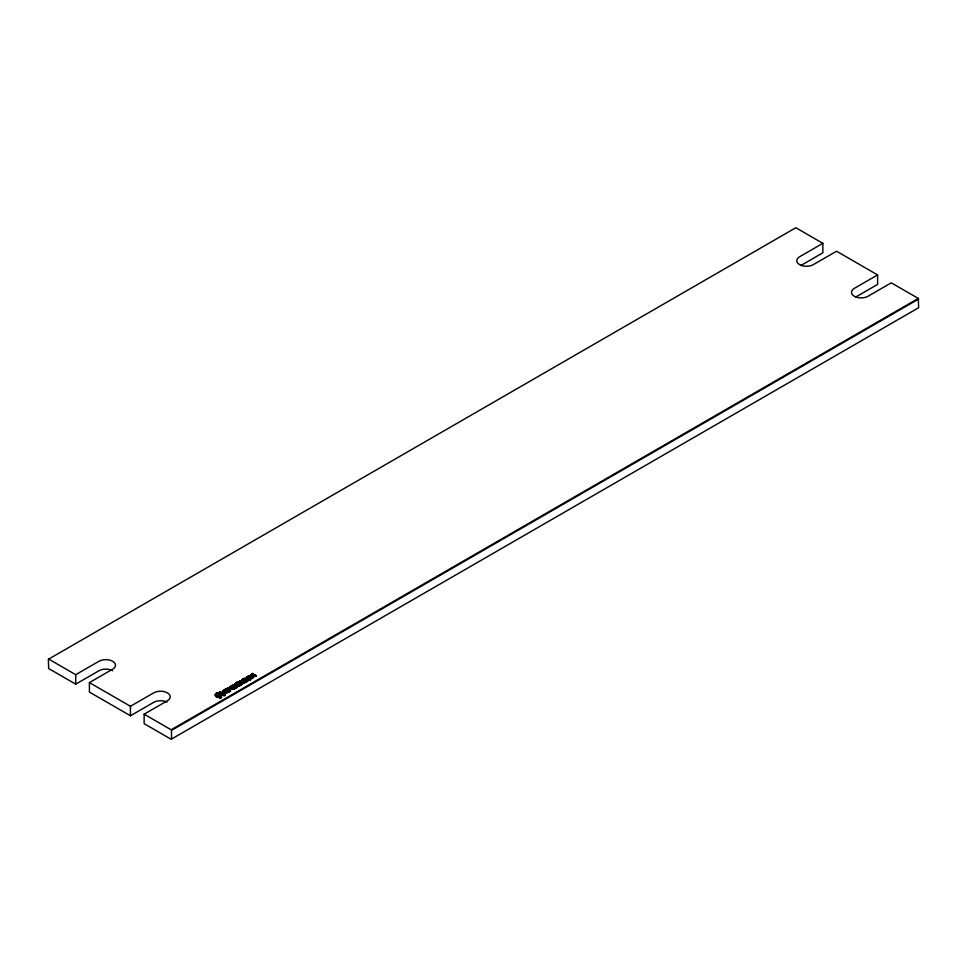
<?xml version="1.0" encoding="UTF-8"?>
<svg xmlns="http://www.w3.org/2000/svg" width="967" height="967" viewBox="0 0 967 967"><rect width="100%" height="100%" fill="white"/><g stroke="black" fill="none" stroke-linecap="round" stroke-linejoin="round"><path stroke-width="1.45" d="M228.853 692.034C221.951 683.742 221.105 698.162 228.853 691.719M245.836 682.231L242.391 679.426L241.677 680.152M252.846 678.085L249.837 675.715L246.464 677.069L250.441 679.692L246.464 677.069M229.505 687.513L231.693 685.603L232.527 686.087L230.75 687.452M250.453 674.978L251.879 676.453L255.022 675.969M250.429 675.474L252.653 673.503L253.475 674.301L251.722 675.728L254.369 674.99L256.11 675.836L253.028 677.226M229.046 690.015L230.533 691.187L229.046 690.329L230.678 688.794L229.505 687.199M215.266 694.741C216.161 695.152 217.793 693.81 216.257 693.363L219.424 692.94L219.594 691.925L224.259 693.363C222.724 693.81 224.356 695.152 225.263 694.741M215.266 695.188C216.161 694.789 217.793 696.131 216.257 696.578L219.424 697.002L219.594 698.017L220.923 698.017L221.092 697.002M216.487 694.644L216.995 693.605L216.257 693.037L219.424 692.94M223.957 695.817L225.263 695.188M230.75 687.126L231.246 687.96L233.24 686.812L234.074 687.295L233.24 686.497L230.787 687.356L232.527 686.087M242.391 679.426L245.775 681.88L244.458 683.234M246.464 677.383C247.6 674.954 253.559 676.163 252.411 678.556M222.748 691.2L225.384 689.846L228.853 691.864M239.574 682.775L238.595 683.754L240.541 683.282L241.194 683.983L239.852 684.878L237.483 683.512L239.852 684.551L241.194 683.669M236.818 687.247L236.093 687.658L232.612 685.373L233.929 684.914L237.906 686.038L234.8 684.128L235.513 683.391L238.946 685.446L237.906 686.461L233.7 685.325L236.818 687.247L236.093 687.972C224.356 681.469 245.183 688.516 234.8 683.814M256.037 676.368C256.871 672.452 248.108 677.516 253.475 673.987M230.654 689.241L229.046 690.329M228.78 691.876L225.915 693.025L222.748 691.054M250.538 675.135L252.653 673.503M242.221 683.681C240.71 681.505 231.004 680.502 239.937 685.748L242.27 684.346M240.142 683.258L238.837 682.037L235.96 683.451M227.62 691.683L225.468 690.523L223.945 691.296L226.145 692.396L227.656 691.623L226.145 692.71L223.909 691.103L225.468 690.208L227.692 691.816M251.65 677.674L250.32 678.471L248.011 677.142L250.32 678.786C253.838 677.988 249.184 675.014 248.011 677.142M219.424 697.002L217.2 697.437L216.257 696.893L216.995 696.01M223.522 693.931L224.259 693.037L223.329 692.505L221.092 692.94M254.962 675.764L253.028 676.912M254.805 676.199C255.228 673.914 251.396 677.77 250.477 675.329M48.688 659.083L75.716 674.688L98.985 661.259A9.67 5.584 0 0 1 112.668 661.259A9.67 5.584 0 0 1 112.668 669.164L89.399 682.593L89.399 692.07L130.448 715.773L153.717 702.344A9.67 5.584 0 0 1 166.94 702.09M800.894 265.49L822.857 252.81L822.857 243.333L799.6 256.763A9.67 5.584 0 0 0 799.6 264.656A9.67 5.584 0 0 0 813.283 264.656L836.552 251.227L877.601 274.93L877.601 284.407L855.626 297.099M822.857 243.333L795.841 227.728L48.35 659.289L48.688 668.572L75.716 684.165L98.985 670.735A9.67 5.584 0 0 1 112.668 670.735M89.399 682.593L130.448 706.285L153.717 692.856A9.67 5.584 0 0 1 167.4 692.856A9.67 5.584 0 0 1 167.4 700.761L144.143 714.19L144.143 723.667L171.159 739.272L918.65 307.711L918.312 298.428L891.284 282.835L868.015 296.265A9.67 5.584 0 0 1 854.332 296.265A9.67 5.584 0 0 1 854.332 288.359L877.601 274.93M230.533 691.187L229.82 691.598L225.831 688.987L228.659 687.622L232.914 689.471L235.67 687.9L232.08 688.129L232.829 688.782L234.836 687.73L235.67 688.214M242.149 683.125L239.345 681.505L240.058 680.768C241.931 684.177 248.277 681.505 241.677 679.837M242.838 679.172L243.551 678.749L247.528 681.058L246.815 681.783L242.838 679.172L246.815 681.469L247.528 681.058M243.998 678.496L244.724 678.085L247.854 679.789L249.341 679.039L247.854 680.103L243.998 678.496L247.673 680.454L250.187 679.837L247.673 680.768L243.998 678.81M225.831 689.302L228.659 687.936L230.654 688.963M232.527 686.401L231.693 685.917C226.205 687.199 234.219 691.042 235.67 687.9M234.8 684.128L235.513 683.705C247.008 689.87 226.387 682.775 236.818 687.561M239.345 681.505L240.058 681.082C240.868 684.334 247.854 682.086 242.596 680.683M242.838 679.487L243.551 679.076L247.528 681.372M227.378 689.048L228.937 688.359A1.438 0.834 0 0 1 229.409 688.625L227.378 689.374L228.212 689.846L229.409 688.939A1.438 0.834 0 0 0 228.937 688.673L227.378 689.374M237.483 683.186L238.982 682.424L239.574 683.089M237.483 683.512L239.526 682.98L238.595 683.439M248.011 677.456L249.619 676.67L251.686 677.867M232.08 688.129L234.074 686.981M232.08 688.444L234.074 687.295M225.831 688.987L229.82 691.284L230.533 690.873M235.96 683.137L239.937 685.434L242.415 683.754L240.142 682.932M250.441 679.366L252.786 677.746M144.143 714.19L171.159 729.795L918.312 298.428M171.51 739.078L171.51 730.387L918.65 299.021M221.588 696.905L220.549 695.599A1.39 0.798 0 0 1 218.868 694.838A1.39 0.798 0 0 1 220.452 694.016A1.39 0.798 0 0 1 221.576 695.055L223.897 695.575M221.588 697.231L220.549 695.914A1.39 0.798 0 0 1 218.868 695.152A1.39 0.798 0 0 1 220.452 694.33A1.39 0.798 0 0 1 221.576 695.37L221.576 695.055M216.487 694.33L215.266 694.427L215.266 695.515L216.995 696.325M223.522 693.605L225.263 694.427L225.263 695.515L224.03 695.297M249.341 679.354L250.187 679.837M239.345 681.191L243.358 683.173L245.775 681.88M241.134 683.862L239.333 683.874M220.923 691.925L219.594 691.925M220.923 698.017L219.594 698.017M130.448 706.285L130.448 715.773M75.716 674.688L75.716 684.165"/></g></svg>
